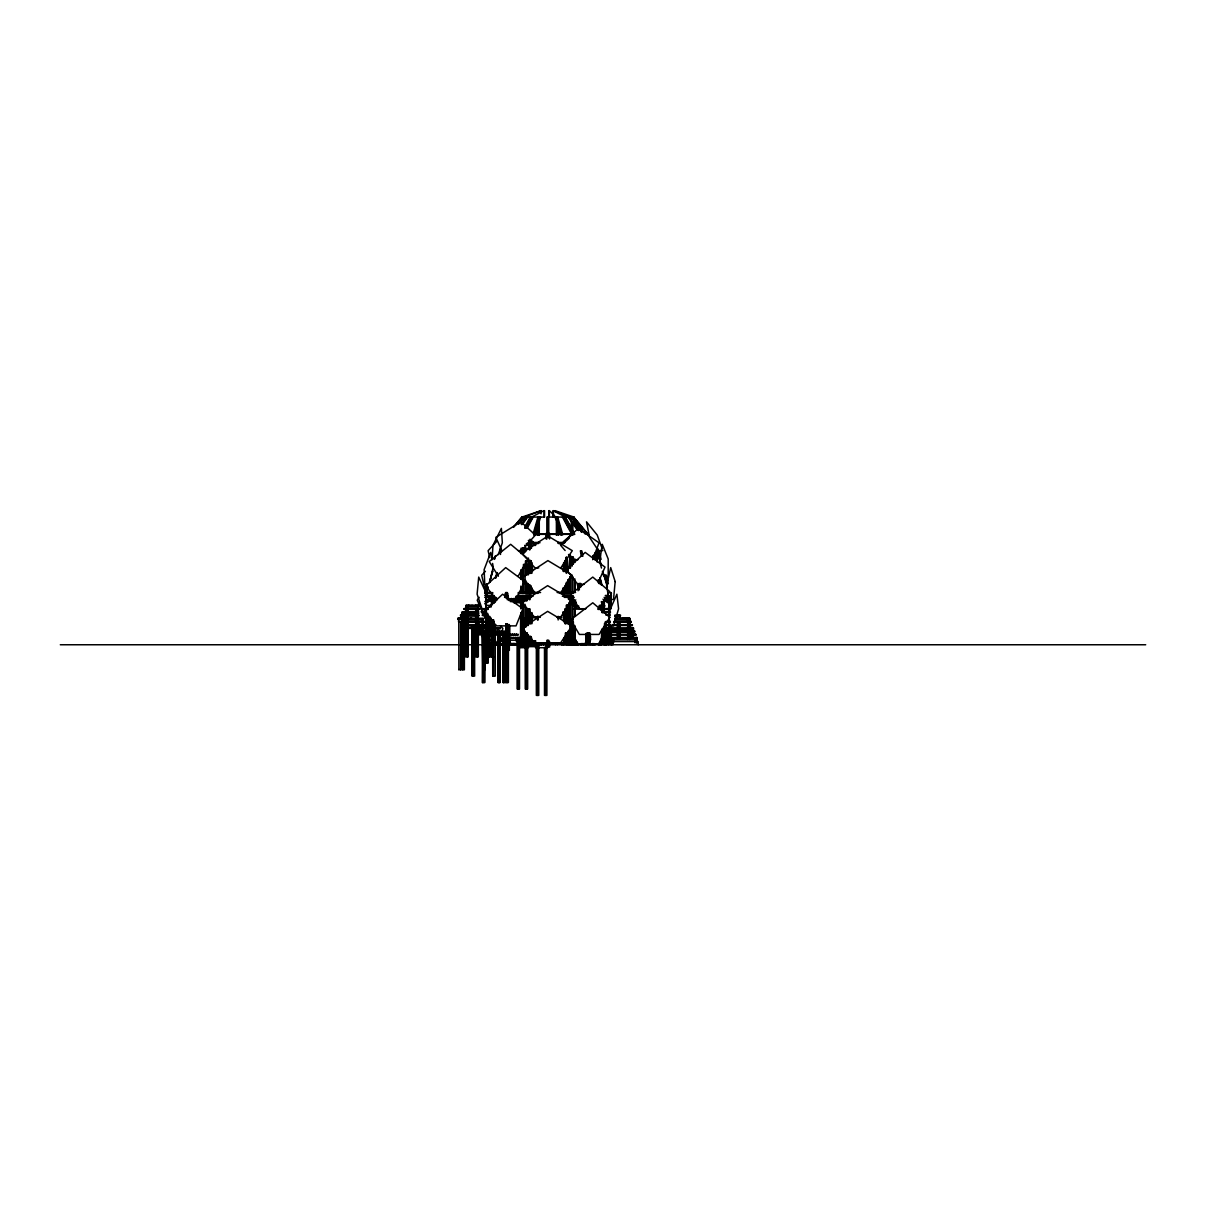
<?xml version="1.0" encoding="UTF-8"?>
<svg xmlns="http://www.w3.org/2000/svg" width="1206" height="1206" viewBox="0 0 1206 1206"><rect width="100%" height="100%" fill="white"/><g stroke="black" fill="none" stroke-linecap="round" stroke-linejoin="round"><path stroke-width="1.5" d="M477.109 619.869L478.707 602.789L485.475 617.351L486.244 631.024M527.022 572.594L528.514 558.077M527.474 574.644L528.906 560.76M528.032 572.594L528.771 565.328M526.389 592.523L527.308 583.583M528.228 574.644L529.66 560.76M526.645 592.523L527.565 583.583M528.484 574.644L529.916 560.76M527.399 592.523L528.318 583.583M529.615 585.091L527.987 593.337L527.957 592.523M528.891 592.523L530.112 586.372M567.106 641.456L568.93 636.044M568.584 637.793L567.468 643.552M567.951 644.758L568.659 641.185M569.956 639.813L568.976 644.758L566.473 638.17M489.606 582.604L493.224 567.091L492.591 563.413M495.485 578.021L496.902 572.594M495.877 578.021L497.43 572.594M533.384 532.992L537.951 517.057M533.625 534.771L538.796 517.057M533.881 534.771L535.916 527.685M536.926 524.143L538.449 518.821M534.469 534.771L537.002 525.906M538.027 522.364L539.549 517.057M534.71 534.771L537.258 525.906M538.268 522.364L539.791 517.057M535.464 534.771L537.499 527.685M538.524 524.143L540.559 517.057M484.887 590.789L487.134 583.794M494.204 559.358L495.425 555.86M485.204 590.789L487.284 583.794M494.535 559.358L495.56 555.86M486.44 592.523L488.023 587.171M489.47 581.805L492.802 571.071M486.485 592.523L488.204 587.171M489.666 581.805L492.651 571.071M499.917 638.155L500.912 634.914M501.907 631.673L502.902 628.432L500.49 625.808M498.259 554.624L502.344 542.79L501.379 528.379L492.983 545.278L492.048 559.705L490.706 552.408L484.134 569.624L484.752 584.322L486.983 584.322M525.092 596.653L527.233 599.503M528.032 641.275L529.977 636.044L529.962 643.959M527.354 644.758L529.796 638.17M528.741 644.758L531.379 637.793M531.861 638.17L529.404 644.758L529.374 636.572M530.806 644.758L532.117 641.185M585.196 644.758L588.422 636.044L584.578 644.758L584.503 643.552M585.98 644.758L587.819 639.798L587.744 633.512M586.598 644.758L587.819 639.798M588.845 642.572L590.488 639.798L590.488 636.044M588.935 643.959L590.488 639.798M592.704 559.705L599.035 542.79L578.232 528.379L560.609 545.278L565.117 550.524M598.221 582.604L604.99 567.091L585.196 552.408L566.383 569.624L577.78 584.322L584.367 584.322M507.877 599.668L516.078 599.307L524.655 581.578L505.691 567.619L485.807 585.815L496.344 600.166M524.459 636.512L525.092 636.044L523.645 638.954M522.213 644.758L524.007 641.185M522.62 644.758L524.399 641.185M598.282 644.758L602.397 636.512M598.673 644.758L602.307 637.507M599.608 644.758L604.372 636.044L600.015 644.758M600.558 644.758L600.89 643.552L601.101 644.758M601.884 644.758L603.965 639.798M525.107 526.494L530.203 517.057M524.881 528.077L530.821 517.057M525.077 528.077L531.032 517.057M525.695 528.077L531.635 517.057L544.042 510.62L544.042 517.057M526.449 528.077L532.389 517.057M526.66 528.077L532.6 517.057L530.896 517.284M527.263 528.077L533.218 517.057M520.826 602.714L521.218 602.02L515.113 598.447M521.022 638.954L522.816 636.044L519.424 642.014M519.997 644.758L522.032 641.185M605.879 644.758L610.975 636.044L610.824 639.798L608.02 644.758M606.015 644.758L610.975 636.044M518.083 576.227L528.228 558.996L510.666 544.313L489.229 561.529L498.38 576.227M599.05 608.729L609.814 591.633L592.779 577.086L570.724 594.151L579.347 608.729L585.935 608.729M560.775 567.905L572.307 550.675L547.916 535.992L521.655 553.207L535.057 567.905L538.75 567.905M560.775 592.523L572.307 575.292L547.916 560.609L521.655 577.825L535.057 592.523M479.189 597.302L477.199 600.211L483.289 612.648M477.199 625.929L479.189 623.005M520.253 523.012L524.58 517.057L541.283 510.62M521.278 524.504L526.705 517.057M521.685 524.504L527.233 517.057M522.213 524.504L527.64 517.057M513.56 526.977L521.897 517.057M513.756 526.977L522.092 517.057L541.072 510.62L541.072 513.846M520.66 521.309L524.173 517.057M518.64 524.143L524.504 517.057L521.761 517.284M496.827 541.328L488.113 550.675L489.711 557.564M485.43 571.297L481.691 575.292L484.887 589.086M563.308 542.489L572.443 534.107L549.544 534.107M563.73 541.554L572.82 533.384L561.71 543.514M564.227 542.715L569.247 538.208M509.038 600.558L511.419 598.417M510.244 601.643L513.831 598.432M568.433 599.503L571.81 596.457M569.865 599.503L572.006 596.653M570.483 599.503L572.865 597.347M491.701 603.799L491.294 601.628L496.435 598.206M496.842 598.206L491.294 601.628M491.294 603.799L496.827 600.121M492.636 603.799L495.395 601.96M485.686 600.784L491.535 597.347M485.822 600.784L492.003 597.347M484.827 601.628L492.138 597.347M489.018 600.151L493.827 597.332M486.139 602.02L493.767 597.543M485.792 602.879L495.365 597.347M484.691 603.799L495.832 597.347L484.691 597.347M575.775 599.925L572.986 601.628M576.136 601.96L572.986 603.799M521.761 517.057L544.554 517.057L544.554 510.62M548.775 517.057L547.961 517.057L547.961 536.534M546.891 533.384L546.092 533.384L546.092 538.976M548.775 533.384L549.574 533.384L549.574 538.976M587.382 533.384L588.739 534.831M533.791 534.107L546.122 534.107M533.745 534.333L546.077 534.333M549.589 534.333L572.488 534.333L563.066 517.057M546.092 534.831L546.891 534.831M548.775 534.831L549.574 534.831M573.619 534.831L572.217 533.384M532.283 542.489L539.218 542.489M558.182 542.489L563.383 542.489M540.017 542.715L528.545 542.715L528.545 543.514M557.669 542.715L564.845 542.715M526.404 543.514L537.982 543.514L537.982 542.715M558.288 543.514L563.504 543.514L563.458 542.715M524.655 545.398L535.66 545.398M529.404 546.197L531.439 546.197M520.826 548.338L528.379 548.338M529.404 548.338L528.786 545.398M518.294 550.614L521.565 550.614L535.374 535.072L520.917 521.836L495.832 537.348L501.877 550.614M602.864 550.614L598.387 550.614L589.568 537.348L586.523 521.836L597.241 535.072L602.231 548.881M577.96 559.705L573.016 559.705L568.508 554.459M571.252 561.016L572.88 561.016M523.464 567.619L522.665 567.619L522.68 580.644M525.092 567.619L526.736 567.619L526.736 574.961M530.58 567.619L532.539 567.619L532.539 571.297M563.639 567.619L563.127 571.297M568.93 567.619L569.865 567.619M527.851 571.071L528.605 571.071M528.846 571.071L529.6 571.071M566.051 571.071L566.805 571.071L566.277 565.915M578.096 588.377L577.478 584.624L579.498 588.392M484.691 592.523L491.43 592.523L491.566 593.337M540.59 592.523L518.294 592.523L518.143 593.337L538.027 593.337M557.112 592.523L575.533 592.523M484.691 593.337L492.561 593.337L492.636 592.523L492.5 593.337M573.528 593.337L571.765 592.523M611.442 593.337L610.688 597.347L610.824 595.478M505.796 594.136L507.229 594.136M525.756 595.206L531.529 595.206M564.137 595.206L569.895 595.206M484.827 595.478L494.008 595.478M507.847 595.478L508.465 597.347L507.229 597.347M517.314 595.478L531.484 595.478M564.182 595.478L573.031 595.478M605.261 595.478L608.879 595.478M611.442 595.478L611.291 597.347M494.324 596.277L487.269 596.277L487.284 592.523M516.002 596.277L533.127 596.277M562.343 596.277L573.001 596.277M518.279 596.548L522.153 596.548M504.56 597.347L505.796 597.347M516.093 597.347L531.484 597.347M564.182 597.347L574.267 597.347M605.261 597.347L609.769 597.347M511.721 598.96L515.384 598.96L515.384 599.759M511.178 599.759L516.756 599.759M523.329 599.895L527.007 599.895M523.329 600.694L527.007 600.694M511.178 601.628L520.479 601.628M522.665 601.628L515.505 597.347M570.559 601.628L570.559 603.799M603.965 601.628L604.372 603.799L601.206 601.96M610.975 601.628L605.126 598.206C615.135 602.352 611.728 607.146 602.97 599.186M493.314 602.714L494.249 602.714M513.801 602.714L521.761 602.714M609.452 602.714L604.719 599.201M570.589 604.176L569.066 604.176L569.051 623.653M566.926 604.99L570.589 604.99M480.29 605.382L465.833 605.382L465.833 612.527M487.541 605.382L491.837 605.382M599.292 605.382L604.809 605.382L604.809 606.196L599.156 606.196M465.833 606.196L479.129 606.196M573.905 606.196L578.895 606.196M465.833 606.995L478.812 606.995M489.304 606.995L491.159 606.995M599.156 606.995L602.834 606.995M603.06 606.995L604.266 606.995M575.172 608.065L579.423 608.065M479.973 608.593L464.024 608.593L464.024 609.407L479.973 609.407M481.978 608.729L486.44 608.729L485.475 591.633L478.707 577.086L477.109 594.151L481.978 608.729L488.279 608.593M566.202 608.472L568.147 608.472M597.965 608.593L609.196 608.593M467.973 609.136L478.963 609.136M566.202 609.271L568.147 609.271M573.905 609.136L584.925 609.136M599.156 609.136L602.834 609.136M483.908 609.407L488.279 609.407M597.965 609.407L609.196 609.407M478.812 611.819L462.154 611.819L462.23 669.662M480.938 611.819L486.048 611.819M602.699 611.819L610.447 611.819M462.154 612.618L478.556 612.618M482.174 612.618L485.792 612.618M602.699 612.618L610.447 612.618M462.275 613.417L478.872 613.417M482.174 613.417L487.737 613.417L487.782 624.497L487.917 615.271M478.918 615.03L460.466 615.03L460.466 615.829L478.918 615.829M482.159 615.03L487.601 615.03M605.789 615.03L610.251 615.03M614.97 615.03L620.472 615.03L620.472 615.829L614.864 615.829M464.416 615.557L478.872 615.557M482.49 615.557L488.068 615.557M485.777 615.829L487.601 615.829M614.864 616.628L619.974 616.628L619.974 615.829M537.695 617.035L534.152 617.035L534.152 617.834L537.695 617.834M557.971 617.035L561.514 617.035L561.514 617.834L557.971 617.834M487.179 617.306L490.375 617.306M540.318 617.306L534.801 617.306L521.384 602.729L547.645 585.649L572.036 600.211L560.504 617.306L556.84 617.306M483.184 618.241L457.933 618.241L457.933 619.04L483.184 619.04M614.864 618.241L629.834 618.241L629.834 639.421L629.638 619.854M614.864 618.784L618.542 618.784M487.601 619.04L487.601 621.995M522.349 619.04L523.464 619.04M525.092 619.04L526.736 619.04M530.58 619.04L532.539 619.04L532.539 615.377M563.639 619.04L563.127 611.698M570.559 619.04L568.93 619.04L568.93 602.518M572.202 619.04L572.986 619.04M614.864 619.04L629.834 619.04M461.823 619.854L483.184 619.854M615.03 619.854L629.834 619.854M462.486 620.924L461.642 620.924L461.687 618.241M462.772 621.452L490.254 621.452L490.254 622.251L462.772 622.251M605.955 621.452L610.311 621.452M613.869 621.452L631.266 621.452L631.266 622.251L613.869 622.251M482.551 621.995L458.582 621.995L458.521 618.241L458.265 619.04M605.291 621.995L609.603 621.995M614.472 621.995L629.502 621.995M571.448 622.251L573.272 622.251M605.201 622.251L610.311 622.251M468.124 624.663L495.606 624.663L495.606 625.477L462.772 625.477M606 624.663L610.357 624.663M612.497 624.663L632.381 624.663L632.381 625.477L606 625.477M472.074 626.276L495.274 626.276M472.33 627.346L466.526 627.346L466.526 625.477M473.008 627.889L500.49 627.889L500.49 628.688L473.008 628.688M462.772 628.416L494.339 628.416M604.508 628.688L633.497 628.688M607.734 629.487L633.376 629.487M478.36 631.1L508.404 631.1M608.065 631.1L634.823 631.1L634.823 631.899L608.065 631.899M604.508 631.627L633.06 631.627M473.008 631.899L508.404 631.899M482.31 632.698L486.953 632.698M497.852 632.698L508.404 632.698M499.118 633.768L476.777 633.768L476.777 631.899M484.224 634.446L486.44 634.446M499.601 634.311L518.218 634.311L518.218 635.11L499.601 635.11M610.251 634.311L635.939 634.311L635.939 635.11L610.251 635.11M473.008 634.853L499.013 634.853M499.601 634.853L506.641 634.853M484.827 636.044L489.787 644.758M505.178 636.044L505.962 636.512M571.448 636.044L570.559 636.044L572.443 639.813M572.986 636.044L577.945 644.758M611.291 636.044L606.347 644.758L606.347 621.633M528.288 637.522L509.671 637.522L509.671 638.321M610.658 637.522L637.054 637.522L636.949 642.873M499.601 638.321L528.288 638.321M608.065 638.321L637.054 638.321M517.088 639.135L527.655 639.135M611.487 639.135L636.949 639.135M563.639 639.798L564.86 644.758L564.845 636.572M568.177 639.798L568.93 639.798M573.438 644.758L570.559 639.798L573.046 644.758L572.986 597M517.329 640.205L501.696 640.205L501.696 638.321M518.851 640.733L535.705 640.733M499.601 641.275L509.158 641.275M525.891 641.275L516.334 641.275L516.334 638.321M608.065 641.275L608.201 638.321M613.1 641.275L634.808 641.275M636.482 641.275L636.361 637.522L636.316 638.321M518.851 641.547L535.705 641.547M546.424 642.753L533.248 642.753L533.248 643.552M549.981 642.753L562.403 642.753L562.403 643.552M487.179 643.009L491.973 643.009M495.199 643.009L498.425 643.009M486.199 643.552L504.394 643.552M508.63 643.552L609.452 643.959M484.51 643.959L504.394 643.959M505.796 643.959L507.62 643.959M508.51 643.959L611.291 643.959M60.3 644.758L1145.7 644.758M536.338 645.557L538.75 645.557M536.911 646.627L520.932 646.627L520.826 612.588M545.986 647.034L549.665 647.034L549.665 643.552M518.851 647.697L528.409 647.697L528.409 644.758M508.133 650.381L509.339 650.381L509.339 644.848M465.833 656.803L468.003 656.803L468.003 616.221M489.304 634.673L489.304 656.803L493.646 656.803M462.275 663.24L462.456 613.417M458.717 669.662L460.888 669.662M482.867 669.662L482.189 634.612M483.41 669.662L485.038 669.662M573.95 517.284L571.342 517.057L582.031 529.811M564.966 517.284L563.262 517.057L564.966 520.208M554.911 510.62L573.905 517.057L549.348 517.057L549.348 510.62L554.624 515.761M570.136 517.057L553.448 510.62L553.448 517.057M604.131 597.347L608.517 599.925M605.261 599.337L609.844 602.02M604.869 600.03L609.859 602.879M520.886 600.784L516.364 598.206L520.54 601.04M516.093 599.201L520.902 602.02M514.947 599.186L522.816 603.799L514.103 598.96M514.344 599.186L522.213 603.799M601.598 601.96L604.372 603.799M519.605 597.347L522.183 599.065M518.67 597.347L521.233 599.065M518.263 597.347L522.123 599.925M517.721 597.332L520.54 599.201M529.947 539.218L533.836 542.715M530.625 540.378L533.233 542.715M529.193 540.378L531.786 542.715M528.921 540.469L531.439 542.715M528.318 540.469L530.821 542.715M525.454 597.347L527.851 599.503M522.665 595.764L526.856 599.518M522.409 596.457L526.992 600.573M526.374 600.573L522.786 597.347L522.952 595.478M573.709 517.057L589.116 535.479M573.574 517.057L588.799 535.479M585.212 534.062L571.162 517.057L581.925 531.967M573.935 521.535L581.518 531.967M573.8 521.535L581.382 531.967M573.393 521.535L577.734 527.489M568.961 517.057L578.714 530.474M568.418 517.057L578.307 530.474M568.026 517.057L576.694 528.982M574.493 637.884L578.398 644.758L574.961 638.954M575.669 644.758L572.85 639.798L575.805 644.758L575.775 643.552M485.053 637.507L489.319 644.758M487.646 644.758L484.691 639.798L487.51 644.758M484.36 639.798L487.179 644.758M574.795 534.379L565.463 517.057L553.057 510.62L553.057 517.057M564.845 517.057L574.177 534.379M564.634 517.057L573.981 534.379M564.016 517.057L573.363 534.379M566.669 523.344L572.609 534.379M562.448 517.057L571.795 534.379M573.136 640.401L570.966 636.044L570.966 639.798M571.086 638.954L573.257 643.311M571.78 643.959L571.795 621.814L572.111 644.758M495.214 640.401L497.385 644.758M495.334 641.456L496.978 644.758M493.872 640.401L491.294 636.044L495.651 644.758M493.767 643.959L491.294 639.798L493.767 644.758M477.953 627.482L479.475 630.587M480.998 633.693L483.289 638.351M577.478 584.624L579.423 589.855M565.72 637.793L568.312 644.758L568.297 631.04M564.423 638.17L566.91 644.758M563.669 637.793L566.247 644.758M564.152 641.185L565.177 643.959M508.012 636.512L511.073 644.758M508.359 641.185L509.686 644.758M477.651 621.482L478.737 624.723M479.822 627.964L480.893 631.205M598.689 550.629L600.422 555.86M605.925 575.066L607.673 580.312M598.025 548.881L601.131 559.358M605.789 575.066L608.382 583.794M597.392 552.167L600.965 564.197M604.07 574.644L607.251 585.377M600.829 564.197L597.076 552.167L597.03 548.775M603.211 572.865L607.447 587.171M557.715 517.057L562.795 534.771M556.87 517.057L562.041 534.771M561.785 534.771L556.765 517.284L555.86 517.057L560.941 534.771M556.117 517.057L561.197 534.771M555.107 517.057L556.629 522.364M557.654 525.906L560.187 534.771M601.493 568.056L599.699 561.529L602.246 544.313L608.201 558.996L608.201 576.227L603.739 576.227L602.397 571.327M594.03 554.459L594.98 558.077M600.181 578.021L602.08 585.272M599.789 578.021L601.673 585.272M600.121 579.845L601.538 585.272M592.643 555.604L593.533 559.041M599.005 580.011L599.94 583.583M598.478 580.011L599.533 583.583M598.07 580.011L599.005 583.583M566.292 586.372L567.679 593.337L567.74 592.523M566.232 589.764L566.926 593.337M562.961 589.764L563.504 592.523M528.168 639.527L527.489 636.044L526.826 636.512M581.789 550.825L582.845 556.268M581.186 550.825L582.227 556.268M580.975 550.825L582.031 556.268M580.357 550.825L581.413 556.268M567.152 558.077L568.267 568.961M566.398 557.323L567.815 571.071L566.534 565.915M568.735 580.011L569.835 590.744M566.398 558.077L566.76 561.71M569.187 585.272L569.564 588.905M566.142 558.077L566.519 561.71M568.946 585.272L569.322 588.905M567.981 580.011L569.277 592.523M567.725 580.011L569.021 592.523M567.996 583.463L568.554 588.905M567.167 581.805L568.267 592.523M638.2 644.758L638.2 641.547L611.623 641.547L611.759 644.758L611.728 637.522M636.678 637.522L636.617 642.873M635.984 637.522L635.984 638.321M635.245 634.311L635.2 635.11M635.095 642.873L634.763 639.135M634.869 634.311L634.869 635.11M634.446 631.1L634.492 631.899M634.085 631.1L634.13 631.899M633.753 631.1L633.708 631.899M633.376 637.974L633.497 627.889L607.115 627.889L607.115 628.688M633.135 627.889L633.18 628.688M633.195 629.487L633.24 637.974L632.924 628.688M632.803 627.889L632.758 628.688M632.426 627.889L632.426 628.688M631.688 624.663L631.643 625.477M631.311 624.663L631.311 625.477M631.537 637.974L631.356 629.487L631.205 637.974M630.904 621.452L630.949 622.251M630.15 621.452L630.195 622.251M629.502 618.241L629.502 639.421M629.125 618.241L629.125 619.04M628.386 618.241L628.386 619.04M627.798 619.854L627.844 639.421M627.693 618.241L627.693 619.04M627.663 619.854L627.663 639.421M627.452 618.241L627.452 619.04M627.03 618.241L627.03 619.04M626.758 618.241L626.758 619.04M626.095 618.241L626.095 619.04M625.552 618.241L625.552 619.04M624.618 618.241L624.618 619.04M624.105 618.241L624.105 619.04M623.17 618.241L623.17 619.04M622.763 618.241L622.763 619.04M621.618 618.241L621.618 619.04M620.186 618.241L620.186 619.04M619.974 618.241L619.974 619.04M619.974 622.251L619.974 639.135M619.356 622.251L619.356 639.135M619.04 615.03L619.04 615.829M619.16 622.251L619.16 639.135M618.844 615.03L618.844 615.829M618.768 622.251L618.768 639.135M618.15 622.251L618.15 639.135M617.954 622.251L617.954 639.135M617.547 618.241L617.547 619.04M617.397 615.03L617.397 615.829M617.366 618.241L617.366 619.04M617.336 622.251L617.336 639.135M617.201 615.03L617.201 615.829M616.598 618.241L616.598 619.04M613.462 639.135L613.462 642.873M613.281 639.135L613.326 642.873M612.874 641.547L612.874 644.758M611.291 605.201L610.975 592.523L610.975 608.894M611.291 625.507L611.291 644.758M611.11 625.507L610.975 644.758M609.452 595.975L609.452 616.281M609.452 619.959L609.452 640.265M609.256 595.975L609.316 616.281M609.316 619.959L609.256 640.265M609.12 595.975L609.12 616.281M609.12 619.959L609.03 644.758M608.804 631.1L608.759 631.899M608.382 631.1L608.427 631.899M608.186 627.889L608.065 643.054M607.809 627.889L607.914 643.054M607.553 608.593L607.553 609.407M607.432 627.889L607.598 631.627M607.342 608.593L607.342 609.407M607.07 624.663L607.07 625.477M606.739 624.663L606.693 625.477M606.166 621.633L606.03 642.979M605.909 608.593L605.714 609.407M604.508 623.412L604.508 644.758M604.266 606.196L604.266 612.075M604.327 626.969L604.176 644.758M603.965 599.668L603.965 612.588M603.965 627.346L603.965 636.572M603.965 640.265L603.965 644.758M603.648 606.995L603.648 612.075M602.337 601.523L602.337 612.588M602.337 629.185L602.337 642.105M601.945 601.523L601.945 612.588M601.945 629.185L601.945 642.105L601.809 631.04M601.809 605.201L601.809 610.749M601.402 605.201L601.402 610.749M601.628 629.758L601.402 642.105M601.432 643.959L601.432 644.758M599.457 643.959L599.457 644.758M599.065 643.552L599.141 644.758M597.136 552.65L597.181 561.71M596.985 549.016L596.985 561.71M595.146 552.65L595.146 559.901M595.282 643.959L595.282 644.758M594.151 643.552L594.347 644.758M593.518 643.552L593.563 644.758M592.704 643.552L592.628 644.758M592.312 643.552L592.176 644.758M591.845 643.959L591.845 644.758M590.201 643.959L590.201 644.758M589.87 632.879L589.87 644.758M589.252 632.879L589.221 643.959M589.041 632.879L589.041 643.959M588.422 632.879L588.422 644.758M588.046 632.879L587.835 643.959M587.232 632.879L587.186 644.758M586.93 633.512L586.93 639.135M586.568 633.512L586.568 642.873M586.312 633.512L586.312 642.873M585.95 633.512L585.95 642.873M585.423 643.959L585.423 644.758M583.433 643.552L583.433 644.758M582.92 644.758L582.86 643.552L582.588 644.758M582.151 643.552L582.136 644.758M581.805 643.552L581.985 644.758M581.021 643.552L580.96 644.758M580.749 583.463L580.749 587.096M580.629 643.959L580.704 644.758M580.131 583.463L580.131 587.096M579.92 583.463L579.92 587.096M579.302 583.463L579.302 587.096M579.016 643.959L579.016 644.758M578.096 583.463L578.096 590.714M578.277 643.552L578.081 644.758M577.327 643.552L577.388 644.758M576.106 643.959L576.106 644.758M575.699 606.196L575.699 608.065M575.021 580.644L575.172 589.704M575.156 601.523L575.021 616.281M575.156 627.346L575.021 642.105M574.84 558.891L574.84 562.509M574.84 578.835L574.84 591.513M574.976 601.523L574.84 616.281M574.84 625.507L574.961 644.758M574.659 643.959L574.659 644.758M573.317 644.758L573.317 621.814L573.212 643.959M572.88 531.635L572.88 522.454L571.252 522.454L571.252 527.972M573.001 557.066L573.001 564.333M572.986 576.8L573.001 593.337M572.473 643.552L572.292 644.758M572.187 522.454L572.187 535.313M572.172 557.066L572.172 566.142M572.202 576.8L572.172 593.337M572.202 597L572.157 643.959M571.946 522.454L571.946 527.972M571.946 531.635L571.946 535.313M571.765 557.066L571.765 564.333L571.644 560.7M571.508 592.523L571.508 593.337L559.69 593.337L559.69 592.523M571.252 531.635L571.252 535.313M571.252 621.814L571.358 644.758M571.237 560.7L571.237 564.333M571.252 622.251L571.252 639.135M570.544 555.257L570.544 567.951M570.559 576.8L570.544 593.337M570.559 600.678L570.559 644.758M570.016 555.257L570.152 567.951M570.152 577.011L570.152 593.337M570.167 603.362L570.061 644.758M569.865 576.8L569.745 593.337M569.865 600.678L569.865 619.04M569.91 644.758L569.624 629.185M569.609 555.257L569.609 567.951M569.624 580.478L569.503 593.337M569.624 604.357L569.624 625.507M569.292 605.201L569.292 623.653M569.292 631.04L569.473 643.959M569.051 631.04L569.187 643.959M568.93 578.639L568.93 593.337M568.569 643.552L568.629 644.758M568.448 605.201L568.297 623.653M568.177 605.201L568.177 623.653M568.177 632.879L568.177 640.265M567.483 592.523L567.483 593.337M567.378 605.201L567.378 623.653M567.378 632.879L567.378 640.265M566.307 557.066L566.307 573.393M566.307 582.453L566.307 593.337M566.277 605.201L566.277 623.653M566.277 632.879L566.353 644.758M565.689 558.891L565.478 571.584M565.689 584.262L565.72 593.337M565.659 608.894L565.659 623.653M565.659 632.879L565.704 643.959M565.478 592.523L565.478 593.337M565.463 608.894L565.463 623.653M565.463 632.879L565.448 643.959M564.875 560.7L564.875 571.584M564.875 586.086L564.875 593.337M564.845 608.894L564.845 623.653M563.669 562.509L563.669 571.584M563.639 587.819L563.715 593.337M563.639 611.698L563.639 621.814M563.639 640.265L563.639 644.758M563.443 565.328L563.443 568.961M563.443 588.905L563.458 593.337M563.443 643.552L563.368 644.758M563.127 587.819L563.127 593.337M562.795 612.754L562.795 613.553M562.554 542.715L562.554 543.514M562.298 643.959L562.298 644.758M561.695 592.523L561.695 593.337M561.619 643.552L561.604 644.758M561.453 542.715L561.453 543.514M561.438 592.523L561.438 593.337M559.69 542.715L559.69 543.514M559.433 542.715L559.433 543.514M559.433 592.523L559.433 593.337M558.936 617.035L558.936 617.834M558.423 535.313L558.423 522.454L556.388 522.454L556.388 535.313M558.152 522.454L558.152 535.313M558.152 616.281L558.152 619.959M557.398 643.552L557.323 644.758M555.634 643.552L555.453 644.758M549.574 641.456L549.574 644.758M548.775 510.62L548.775 537.982M548.775 640.265L548.775 644.758M547.961 640.265L547.961 643.959M547.69 536.534L547.69 517.057L546.891 517.057L546.891 538.976M547.69 640.265L547.69 643.959M547.524 643.959L547.645 647.697L535.585 647.697L535.585 644.758M546.891 640.265L546.891 644.758M546.891 647.411L546.891 695.38L544.494 695.38L544.494 647.411M546.258 647.411L546.137 695.38M546.092 643.959L546.092 644.758M545.896 647.411L545.896 695.38M545.775 643.959L545.775 644.758M545.519 643.959L545.519 644.758M545.504 647.411L545.504 695.38M545.248 647.411L545.248 695.38M543.755 643.959L543.755 644.758M543.499 643.959L543.499 644.758M541.735 643.959L541.735 644.758M541.494 643.959L541.494 644.758M540.333 643.552L540.213 644.758M539.73 643.959L539.73 644.758M539.474 643.959L539.474 644.758M539.278 535.313L539.278 522.454L537.243 522.454L537.243 535.313M539.007 522.454L539.007 535.313M538.856 644.758L538.856 647.697M538.735 643.959L538.735 644.758M538.75 647.411L538.75 695.38L536.338 695.38L536.338 644.758M538.253 542.715L538.253 543.514M538.268 616.281L538.162 619.959M538.268 643.552L538.102 695.38M537.982 645.557L537.982 695.38M537.71 643.959L537.71 644.758M537.74 645.557L537.74 695.38M537.514 522.454L537.514 535.313M537.514 616.281L537.514 619.959M537.348 645.557L537.348 695.38M537.092 645.557L537.092 695.38L536.987 647.411M536.971 643.959L536.971 644.758M536.73 617.035L536.73 617.834M536.73 643.959L536.73 644.758M536.218 542.715L536.218 543.514M536.263 592.523L536.263 593.337M535.961 542.715L535.961 543.514M536.007 592.523L536.007 593.337M535.781 642.753L535.781 643.552M534.967 643.959L534.967 644.758M534.71 643.959L534.71 644.758M534.213 542.715L534.213 543.514M534.243 592.523L534.243 593.337M533.957 542.715L533.957 543.514M534.002 592.523L534.002 593.337M533.685 640.733L533.685 641.547M533.444 640.733L533.444 641.547M533.369 643.959L533.369 644.758M533.097 542.715L533.097 543.514M533.022 643.552L532.946 644.758M532.705 542.715L532.705 543.514M532.69 643.959L532.69 644.758M532.539 589.659L532.539 593.337M532.193 542.715L532.193 543.514M532.223 565.328L532.223 568.961M532.238 592.523L532.238 593.337M532.223 643.552L532.283 644.758M532.042 562.509L532.027 573.136M532.027 587.819L531.982 593.337M532.027 612.588L532.027 623.653M532.027 640.265L532.027 644.758M531.575 565.328L531.575 568.961M531.68 640.733L531.68 641.547M531.62 643.552L531.605 644.758M531.439 545.398L531.439 548.338M531.439 564.333L531.439 571.584M531.439 589.704L531.439 593.337M531.409 614.427L531.409 621.814M531.409 640.265L531.379 643.959M531.228 560.7L531.228 573.393M531.228 586.086L531.228 593.337M531.198 612.588L531.198 623.653M531.198 636.572L531.198 640.265M530.972 543.514L530.821 548.338M530.836 560.7L530.836 573.393M530.836 586.086L530.836 593.337M530.821 612.588L530.821 623.653M530.821 636.572L530.821 640.265M530.942 643.959L530.942 644.758M530.715 643.552L530.685 644.758M530.429 542.715L530.429 545.398M530.233 560.7L530.233 573.393M530.233 586.086L530.218 593.337M530.203 612.588L530.203 623.653M530.203 636.572L530.203 640.265M530.022 546.197L530.022 549.815M529.826 559.901L530.022 573.393M529.826 585.272L529.977 593.337M529.977 595.478L529.992 599.668M529.992 608.894L529.992 623.653M529.705 584.624L529.705 588.377M529.66 640.733L529.66 641.547M529.479 542.715L529.479 543.514M529.404 545.398L529.404 549.815M529.404 560.7L529.404 573.393M529.404 586.086L529.404 593.337M529.359 595.478L529.374 599.668M529.374 608.894L529.374 623.653M528.952 643.552L528.921 644.758M528.665 640.733L528.665 641.547M528.409 542.715L528.409 543.514M528.213 592.523L528.213 593.337M528.288 608.894L528.288 625.507M528.288 634.733L528.288 640.265M527.655 638.321L527.655 688.943L525.243 688.943L525.092 631.04M527.519 608.472L527.489 625.507M527.369 632.879L527.369 638.411M527.218 608.894L527.218 625.507M527.082 644.758L527.082 646.627M527.007 639.135L527.007 688.943M526.736 582.317L526.736 593.337M526.736 608.02L526.615 625.507M526.615 632.879L526.615 638.411M526.66 640.733L526.66 641.547M526.359 618.12L526.359 625.507M526.359 632.879L526.359 636.572M526.525 637.522L526.525 638.321M526.193 592.523L526.193 593.337M526.027 618.12L526.027 625.507M526.027 632.879L526.027 638.411M526.253 639.135L526.253 688.943M526.012 560.7L525.786 574.961M525.786 580.478L525.937 593.337M525.786 606.196L525.967 625.507M525.967 632.879L525.967 636.572M525.891 638.321L525.997 688.943M525.605 644.758L525.605 632.879L525.439 643.959M525.077 548.006L525.077 551.639M525.077 564.333L525.092 593.337M525.092 597L525.092 600.678M525.092 604.357L525.092 627.346M524.896 640.733L524.896 641.547M524.64 640.733L524.64 641.547M524.504 637.522L524.504 638.321M524.188 592.523L524.188 593.337M524.263 637.522L524.263 638.321M524.022 643.959L524.143 646.627M523.992 548.006L523.856 553.448M523.932 592.523L523.932 593.337M523.871 618.12L523.871 636.572M523.871 644.758L523.871 646.627M523.6 618.12L523.6 636.572M523.449 548.006L523.449 553.448M523.449 564.333L523.464 593.337M523.464 597L523.374 644.758M523.133 567.619L523.133 593.337M523.133 597L523.133 600.678M523.133 604.357L523.133 619.04M522.876 640.733L522.876 641.547M522.68 548.006L522.545 553.448L522.349 548.006M522.665 584.156L522.68 593.337M522.665 595.975L522.665 644.758M522.349 618.12L522.394 636.572M522.5 637.522L522.5 638.321M522.484 640.265L522.349 644.758M522.168 592.523L522.168 593.337M522.243 637.522L522.243 638.321M521.912 592.523L521.912 593.337M521.218 644.758L521.218 646.627M520.826 549.815L520.826 553.448M520.826 569.76L520.826 578.835M520.826 586.086L520.826 593.337M520.826 595.975L520.826 608.894M520.645 549.815L520.691 553.448M520.645 571.584L520.691 578.835M520.645 589.704L520.691 593.337M520.645 595.975L520.691 607.055M520.645 614.427L520.495 638.411M520.615 640.733L520.615 641.547M520.706 643.959L520.706 644.758M520.479 637.522L520.479 638.321M520.148 592.523L520.148 593.337M520.223 637.522L520.223 638.321M519.907 592.523L519.907 593.337M519.5 639.135L519.5 688.943L517.088 688.943L517.088 638.321M519.485 637.522L519.485 638.321M518.851 638.321L518.851 688.943M518.49 639.135L518.49 688.943M518.474 637.522L518.474 638.321M518.098 639.135L518.098 688.943M517.841 639.135L517.841 688.943L517.736 640.974M517.721 637.522L517.721 638.321M517.48 637.522L517.48 638.321M516.65 643.959L516.65 644.758M516.454 634.311L516.454 635.11M516.198 634.311L516.198 635.11M515.716 637.522L515.716 638.321M515.459 637.522L515.459 638.321M514.645 643.552L514.706 644.758M514.434 634.311L514.434 635.11M514.193 634.311L514.193 635.11M513.952 598.96L513.741 599.759M513.696 637.522L513.696 638.321M513.515 643.552L513.515 644.758M513.455 637.522L513.455 638.321M513.063 644.758L513.002 643.552L512.746 644.758M512.309 598.96L512.309 599.759M512.429 634.311L512.429 635.11M512.233 644.758L512.083 643.959M512.113 598.96L512.113 599.759M512.173 634.311L512.173 635.11M511.691 637.522L511.691 638.321M511.434 637.522L511.434 638.321M511.163 643.552L511.178 644.758M510.409 634.311L510.409 635.11M510.244 643.959L510.244 644.758M510.168 634.311L510.168 635.11M509.716 625.507L509.716 643.959M509.339 624.542L509.339 639.316M509.098 625.507L509.098 638.411M508.721 624.542L508.721 639.316M508.721 644.848L508.721 650.381M508.525 624.542L508.525 639.316M508.525 644.848L508.525 650.381M508.435 625.507L508.404 682.521L505.992 682.521L505.992 632.698M507.847 597.347L507.847 593.337L505.178 593.337L505.178 597.347M507.756 632.698L507.756 682.521M507.666 634.311L507.666 635.11M507.229 599.668L507.229 592.523L505.796 592.523L505.796 597.829M507.229 623.653L507.229 631.04M507.409 634.311L507.409 635.11M507.002 632.698L507.002 682.521M506.746 632.698L506.746 682.521L506.61 623.653M506.61 594.136L506.61 597.829M506.414 594.136L506.414 597.829M506.414 623.653L506.414 631.04M506.414 634.733L506.414 643.959M505.796 623.653L505.796 631.04M505.796 634.733L505.796 644.758M505.646 634.311L505.51 682.521L502.947 682.521L502.947 634.552M505.389 634.311L505.389 635.11M505.118 634.552L504.982 682.521M503.897 634.552L503.897 682.521M503.641 634.311L503.49 682.521M503.384 634.311L503.354 682.521M501.967 638.321L501.967 640.205M502.058 643.552L502.103 644.758M501.621 634.311L501.621 635.11M501.364 634.311L501.364 635.11M501.168 643.552L501.304 644.758M500.52 549.016L500.52 554.459M500.189 549.016L500.324 552.65M500.249 632.698L500.249 682.521L497.852 682.521L497.852 631.1M499.555 627.889L499.42 628.688M499.601 631.1L499.495 682.521M499.239 632.698L499.239 682.521M498.847 632.698L498.847 682.521M498.606 632.698L498.485 682.521M497.415 627.889L497.415 628.688M497.596 631.1L497.596 631.899M497.279 627.889L497.279 628.688M497.083 631.899L497.083 634.853M496.586 643.552L496.525 644.758M496.209 627.889L496.344 628.688M496.194 643.959L496.194 644.758M495.832 631.1L495.832 631.899M495.274 625.477L495.274 676.099L492.711 676.099L492.636 619.959M494.671 624.663L494.671 625.477M494.535 624.663L494.535 625.477M494.249 621.814L494.249 625.507M493.721 597.829L493.721 601.523M493.721 619.959L493.646 676.099M493.601 624.663L493.465 625.477M493.571 643.552L493.42 644.758M493.314 597.829L493.314 601.523M493.314 619.959L493.254 676.099M493.028 643.898L493.028 656.803M492.53 624.663L492.395 625.477M492.214 619.914L492.229 636.572M492.214 640.205L492.214 656.803M492.093 619.959L492.093 636.572M492.093 640.265L492.093 643.959M491.701 619.959L491.701 644.758M491.475 619.914L491.475 630.979M491.475 634.673L491.475 656.803M491.294 595.478L491.294 597.347M491.159 605.382L491.159 606.196M491.159 618.06L491.339 630.979M491.339 634.673L491.294 656.803M490.887 595.478L490.887 597.347M490.887 605.382L490.887 606.196M490.495 592.523L490.36 593.337M490.39 624.663L490.39 625.477M490.42 631.1L490.42 631.899M490.209 605.382L490.209 606.196M489.907 631.1L489.907 631.899M489.636 616.221L489.304 630.979M489.636 656.803L489.636 642.044L489.44 656.803M488.355 592.523L488.355 593.337M488.566 631.1L488.475 631.899M488.219 592.523L488.219 593.337M488.113 621.452L488.249 622.251M487.601 663.24L487.782 628.175L487.917 663.24L485.747 663.24L485.747 644.788M487.269 615.03L487.224 615.829M487.209 631.1L487.134 631.899M486.892 615.03L486.847 615.829M486.651 643.959L486.651 644.758M486.395 595.975L486.35 643.959M486.214 595.975L486.214 608.894M486.214 612.588L486.32 644.758M485.973 621.452L485.973 622.251M485.897 644.788L486.078 663.24M485.747 613.417L485.747 624.497M485.747 628.175L485.747 639.255M484.872 634.552L484.872 682.521L482.31 682.521L482.475 619.854M484.691 608.894L484.691 618.12M484.691 632.879L484.631 669.662M484.556 608.894L484.36 616.281M484.315 631.1L484.315 631.899M484.465 634.552L484.33 682.521M484.224 643.838L484.224 669.662M483.591 631.1L483.651 634.853M483.41 627.226L483.38 631.899M483.244 631.1L483.244 682.521M482.867 619.854L483.003 630.919M482.641 631.1L482.641 631.899M482.189 623.532L482.189 630.919M481.903 631.899L481.903 634.853M481.571 631.1L481.571 631.899M481.45 631.1L481.45 631.899M480.501 631.1L480.365 631.899M479.43 631.1L479.295 631.899M479.068 605.382L479.068 606.196M478.45 605.382L478.3 606.196L478.119 605.382M478.33 623.592L478.33 656.803L475.692 656.803L475.692 616.221M478.224 627.889L478.224 628.688M477.712 608.834L477.712 612.527M477.712 616.221L477.712 656.803M477.501 608.834L477.501 612.527M477.501 616.221L477.501 656.803M477.124 605.382L477.124 606.196M477.079 618.241L477.079 619.04M477.154 627.889L477.154 628.688M476.807 605.382L476.807 606.196M476.898 608.834L476.898 612.527M476.898 616.221L476.898 656.803M476.611 605.382L476.611 606.196M476.476 618.241L476.476 619.04M476.053 618.241L476.053 619.04M476.084 627.889L476.219 628.688M475.692 605.382L475.692 606.196M475.692 608.834L475.692 612.527M475.481 605.382L475.481 606.196M475.164 605.382L475.164 606.196M475.149 627.889L475.149 628.688M475.013 627.889L475.013 628.688M474.636 626.276L474.636 676.099L472.074 676.099L472.074 625.477M474.048 605.382L474.048 606.196M474.079 627.889L474.079 628.688M473.943 627.889L473.943 628.688M473.34 624.663L473.34 625.477M473.415 631.899L473.415 634.853M472.903 605.382L472.903 606.196M473.008 625.477L473.008 676.099M472.601 626.276L472.601 676.099M472.496 605.382L472.496 606.196M472.405 624.663L472.27 625.477M472.466 626.276L472.466 676.099M471.546 605.382L471.546 606.196M471.727 618.241L471.727 619.04M471.667 625.477L471.667 628.416M471.049 605.382L471.049 606.196M471.049 618.241L471.049 619.04M470.657 618.241L470.657 619.04M470.265 624.663L470.265 625.477M470.099 605.382L470.099 606.196M470.129 624.663L470.129 625.477M469.888 618.241L469.888 619.04M469.571 605.382L469.571 606.196M469.059 624.663L469.194 625.477M468.893 605.382L468.893 606.196M468.621 605.382L468.621 606.196M468.199 605.382L468.199 606.196M468.003 606.995L468.003 612.527M467.958 605.382L467.958 606.196M467.868 606.995L467.822 612.527M467.868 616.221L467.822 656.803M467.687 606.995L467.687 612.527M467.687 616.221L467.687 656.803M467.265 605.382L467.265 606.196M467.054 621.452L467.054 622.251M467.219 625.477L467.219 627.346M466.918 621.452L466.918 622.251M466.526 605.382L466.526 606.196M466.3 618.241L466.3 619.04M466.209 605.382L466.164 606.196M466.013 606.995L466.013 612.527M466.013 616.221L466.013 656.803L465.833 616.221M465.139 608.593L465.094 609.407M464.777 621.452L464.913 622.251M464.476 618.241L464.476 619.04M464.34 608.593L464.385 609.407M464.446 613.417L464.385 669.662L461.823 669.662L461.823 618.241M464.129 613.417L463.993 669.662L463.858 619.854M463.707 621.452L463.707 622.251M463.164 625.477L463.164 628.416M462.772 618.241L462.772 669.662M462.486 611.819L462.486 612.618M461.958 615.03L461.898 615.829M461.581 615.03L461.536 615.829M461.205 615.03L461.205 615.829M461.431 619.04L461.431 621.995M461.159 615.03L461.159 615.829M460.782 615.03L460.828 615.829M460.752 618.241L460.752 619.04M460.752 621.693L460.707 669.662M460.571 621.693L460.571 669.662M460.421 618.241L460.421 619.04M460.089 619.04L460.044 618.241L459.712 619.04M459.561 618.241L459.667 619.04M459.35 618.241L459.305 619.04M458.973 618.241L459.094 619.04M458.762 618.241L458.853 669.662M458.144 618.241L458.024 619.04M609.362 611.291L609.151 625.869L613.628 625.869L618.588 608.774L616.884 594.226L609.362 611.291M615.166 581.578L613.537 599.307L609.151 600.166L606.573 585.815L610.703 567.619L615.166 581.578M522.937 608.774L516.032 625.869L496.344 625.869L484.405 611.291L502.601 594.226L522.937 608.774M609.814 617.351L599.05 634.446L579.347 634.446L570.724 619.869L592.779 602.789L609.814 617.351M572.036 625.929L560.504 643.009L534.801 643.009L521.384 628.432L547.645 611.367L572.036 625.929M572.337 599.895L571.267 600.694L572.337 599.895M635.607 635.11L635.607 634.311L635.562 635.11M632.065 625.477L632.065 624.663L632.019 625.477M630.572 622.251L630.572 621.452L630.527 622.251M573.317 564.333L573.317 557.066L573.182 564.333M525.62 551.639L525.62 548.006L525.484 551.639M525.62 567.951L525.62 560.7L525.484 567.951M525.635 627.346L525.605 618.12L525.499 627.346M515.037 644.758L515.037 643.959L514.962 644.758M498.485 628.688L498.485 627.889L498.349 628.688M489.425 593.337L489.425 592.523L489.289 593.337M487.179 622.251L487.179 621.452L487.043 622.251M482.852 682.521L482.852 632.698L482.717 682.521M471.335 625.477L471.335 624.663L471.199 625.477M465.501 609.407L465.501 608.593L465.456 609.407M464.762 609.407L464.762 608.593L464.717 609.407"/></g></svg>
